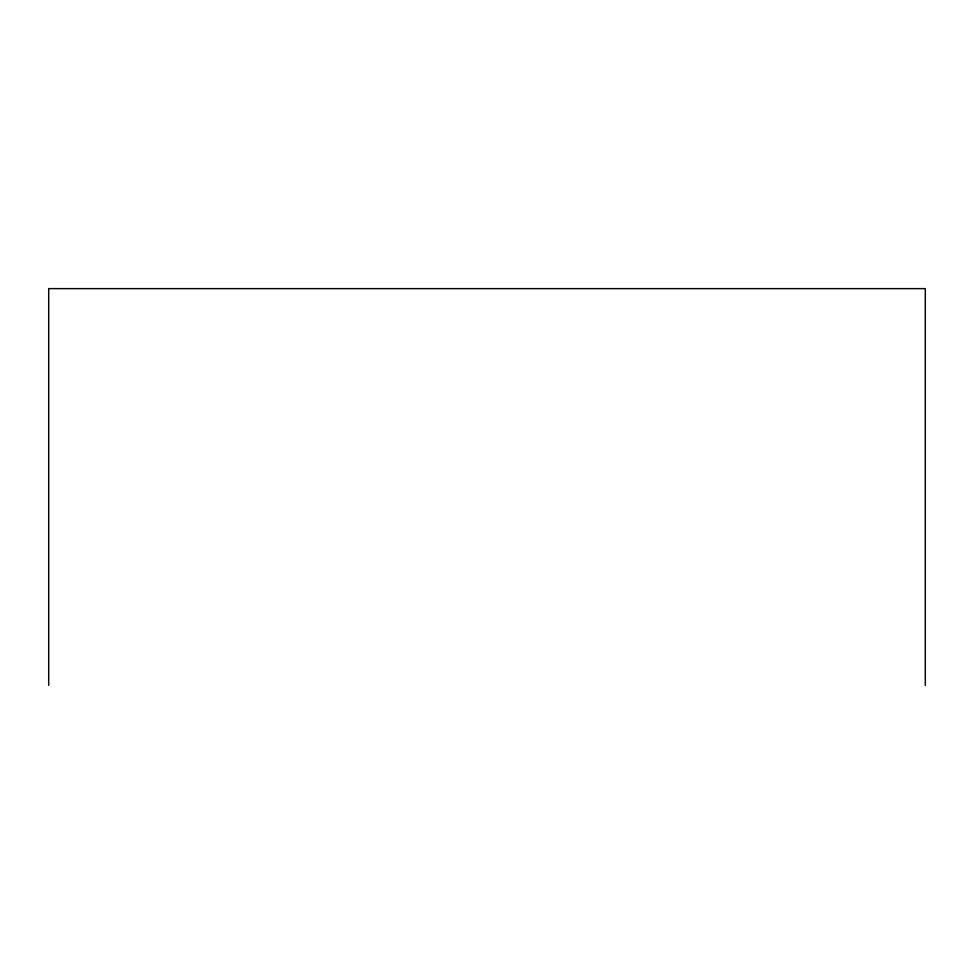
<?xml version="1.0" encoding="UTF-8"?>
<svg xmlns="http://www.w3.org/2000/svg" width="974" height="974" viewBox="0 0 974 974"><rect width="100%" height="100%" fill="white"/><g stroke="black" fill="none" stroke-linecap="round" stroke-linejoin="round"><path stroke-width="1.46" d="M925.3 685.379L925.3 288.621L48.7 288.621L48.7 685.379"/></g></svg>
